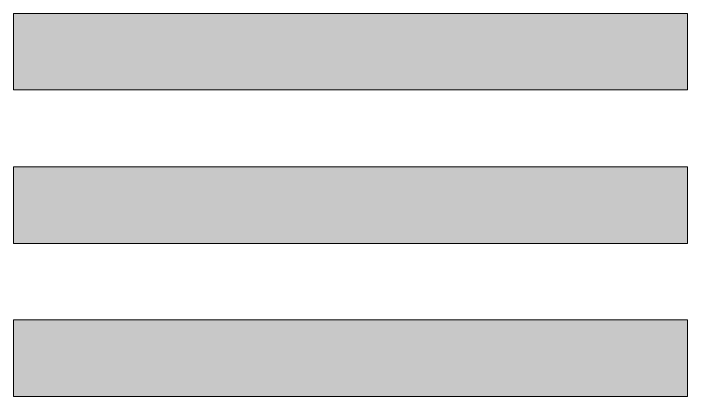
# Model space of a CAD drawing. Header units: inches. Extents: x 150 to 930, y -913 to -168.
# Drawn here: x 151.5 to 357.8, y -692.4 to -575 of the extents above; entities that cross this region are included whole.
import ezdxf

# ---------------------------------------------------------------- set-up
doc = ezdxf.new("R2010")
doc.units = ezdxf.units.IN
doc.header["$MEASUREMENT"] = 0
doc.layers.add('Layer 1', color=7, linetype='Continuous')

# ---------------------------------------------------------------- blocks, each defined once
blk = doc.blocks.new('block 7')
at = {"layer": 'Layer 1', "true_color": 0xce432c}
h = blk.add_hatch(color=22, dxfattribs=at)
h.dxf.hatch_style = 2
h.paths.add_polyline_path([(357.78, -575.05), (151.53, -575.05), (151.53, -598.49), (357.78, -598.49)])
h = blk.add_hatch(color=22, dxfattribs=at)
h.dxf.hatch_style = 2
h.paths.add_polyline_path([(357.78, -622.06), (151.53, -622.06), (151.53, -645.5), (357.78, -645.5)])
h = blk.add_hatch(color=22, dxfattribs=at)
h.dxf.hatch_style = 2
h.paths.add_polyline_path([(357.78, -668.94), (151.53, -668.94), (151.53, -692.38), (357.78, -692.38)])
at = {"layer": 'Layer 1', "lineweight": 0}
for points in [[(357.78, -575.05), (151.53, -575.05), (151.53, -598.49), (357.78, -598.49), (357.78, -575.05)], [(357.78, -622.06), (151.53, -622.06), (151.53, -645.5), (357.78, -645.5), (357.78, -622.06)], [(357.78, -668.94), (151.53, -668.94), (151.53, -692.38), (357.78, -692.38), (357.78, -668.94)]]:
    blk.add_lwpolyline(points, dxfattribs=at)
blk = doc.blocks.new('block 2')
at = {"layer": 'Layer 1'}
blk.add_blockref('block 7', (0, 0), dxfattribs=at)

msp = doc.modelspace()

# ---------------------------------------------------------------- block references
at = {"layer": 'Layer 1'}
msp.add_blockref('block 2', (0, 0), dxfattribs=at)

doc.saveas('drawing.dxf')
